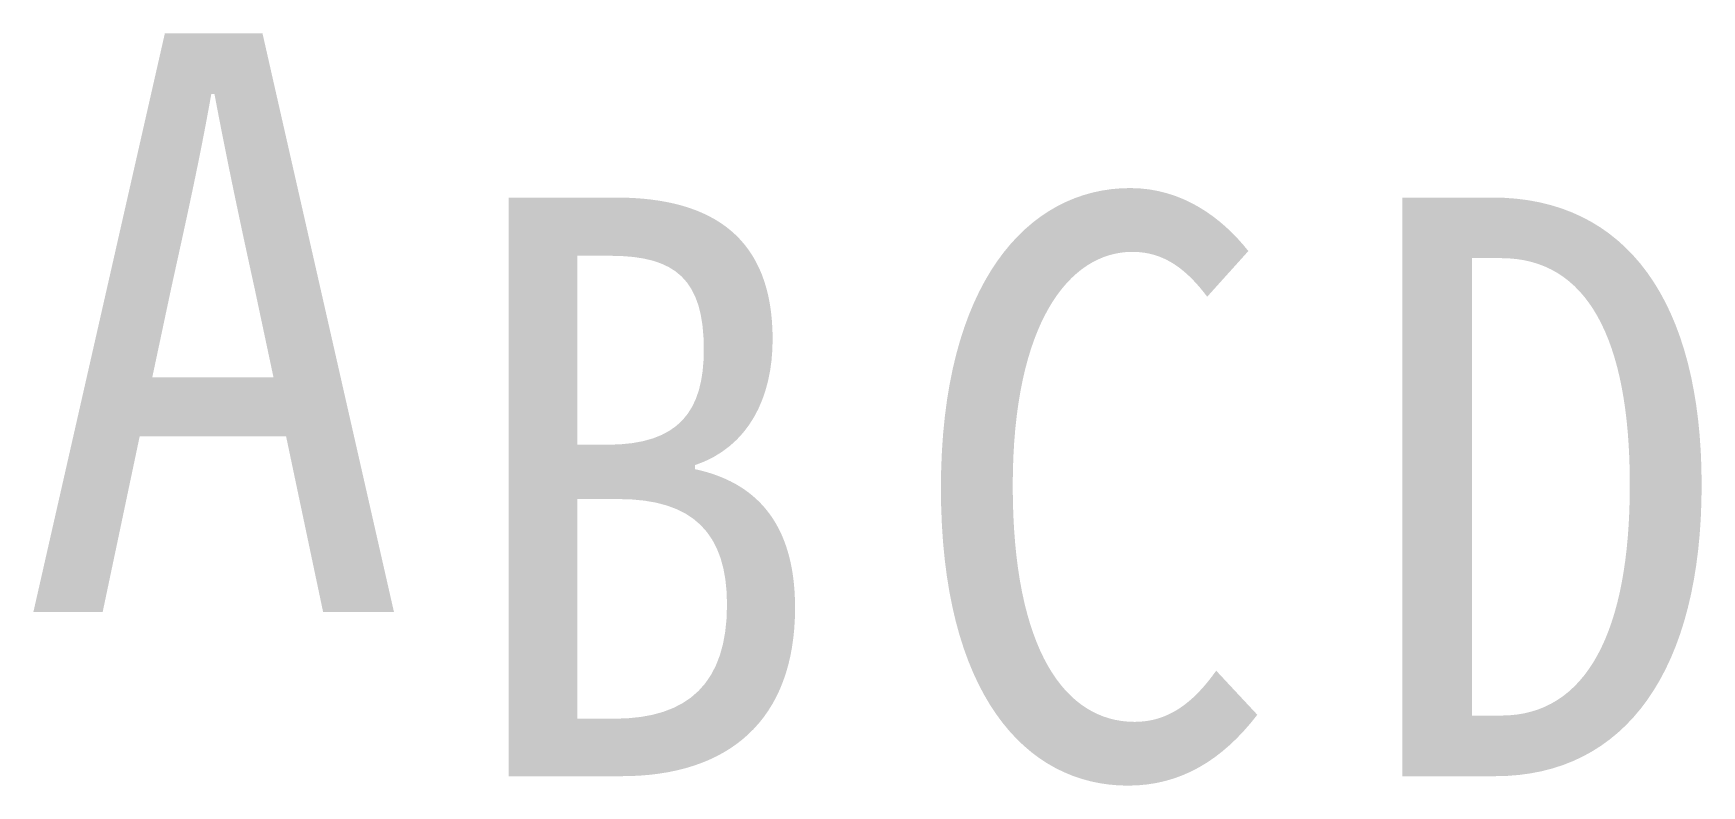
# Model space of a CAD drawing. Units: millimetres at full size, sheet at 1:100. Extents: x -9408 to -7294, y -3490 to -2537.
import ezdxf
from ezdxf.enums import TextEntityAlignment as Align

# ---------------------------------------------------------------- set-up
doc = ezdxf.new("R2010")
doc.units = ezdxf.units.MM
doc.header["$LTSCALE"] = 100
doc.layers.add('0-0', color=6, linetype='Continuous')
doc.styles.add('ＭＳ ゴシック', font='')
doc.styles.get('ＭＳ ゴシック').set_extended_font_data('MS Gothic')

msp = doc.modelspace()

# ---------------------------------------------------------------- texts
at = {"layer": '0-0', "style": 'ＭＳ ゴシック'}
msp.add_text('A', height=733.1, dxfattribs=at).set_placement((-9428.6, -3489.8), align=Align.BOTTOM_LEFT)
at = {"layer": '0-0', "insert": (-8878.6, -3489.8), "char_height": 733.1, "attachment_point": 7, "style": 'ＭＳ ゴシック'}
msp.add_mtext('\\T1.21;\\W0.95;BCD', dxfattribs=at)

doc.saveas('drawing.dxf')
